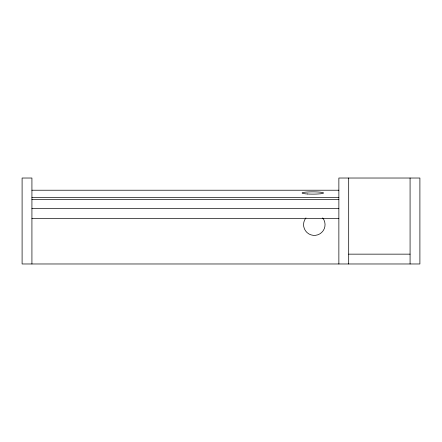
<?xml version="1.0" encoding="UTF-8"?>
<svg xmlns="http://www.w3.org/2000/svg" width="442" height="442" viewBox="0 0 442 442"><rect width="100%" height="100%" fill="white"/><g stroke="black" fill="none" stroke-linecap="round" stroke-linejoin="round"><path stroke-width="0.66" d="M31.923 190.22L338.865 190.22M31.923 197.425L338.865 197.425M31.923 199.381L338.865 199.381M31.923 208.585L338.865 208.585M31.923 218.464L338.865 218.464M348.688 254.15L410.077 254.15M410.077 178.027L410.077 263.973M348.688 178.027L348.688 263.973M338.865 263.973L338.865 178.027L419.9 178.027L419.9 263.973L22.1 263.973L22.1 178.027L31.923 178.027L31.923 263.973M322.66 217.889A10.741 10.741 0 0 1 321.638 232.509A10.741 10.741 0 0 1 306.986 232.509A10.741 10.741 0 0 1 305.963 217.889M307.405 193.977A10.741 1.144 0 0 0 323.522 192.988A10.741 1.144 0 0 0 307.405 192.005A10.741 1.144 0 0 0 307.405 193.977"/></g></svg>
